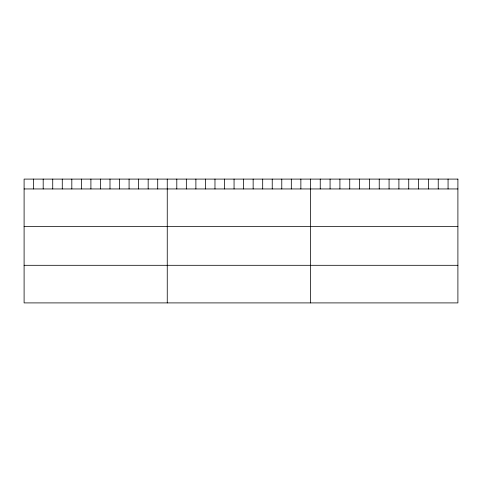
<?xml version="1.0" encoding="UTF-8"?>
<svg xmlns="http://www.w3.org/2000/svg" width="482" height="482" viewBox="0 0 482 482"><rect width="100%" height="100%" fill="white"/><g stroke="black" fill="none" stroke-linecap="round" stroke-linejoin="round"><path stroke-width="0.72" d="M24.1 188.95L457.9 188.95M24.1 226.558L457.9 226.558M24.1 265.305L457.9 265.305M448.067 179.093L448.067 188.95M438.234 179.093L438.234 188.95M428.402 179.093L428.402 188.95M418.569 179.093L418.569 188.95M408.736 179.093L408.736 188.95M398.903 179.093L398.903 188.95M389.07 179.093L389.07 188.95M379.238 179.093L379.238 188.95M369.405 179.093L369.405 188.95M359.572 179.093L359.572 188.95M349.739 179.093L349.739 188.95M339.906 179.093L339.906 188.95M330.074 179.093L330.074 188.95M320.241 179.093L320.241 188.95M310.408 179.093L310.408 302.907M300.864 179.093L300.864 188.95M291.321 179.093L291.321 188.95M281.777 179.093L281.777 188.95M272.234 179.093L272.234 188.95M262.69 179.093L262.69 188.95M253.146 179.093L253.146 188.95M243.603 179.093L243.603 188.95M234.059 179.093L234.059 188.95M224.516 179.093L224.516 188.95M214.972 179.093L214.972 188.95M205.428 179.093L205.428 188.95M195.885 179.093L195.885 188.95M186.341 179.093L186.341 188.95M176.798 179.093L176.798 188.95M167.254 179.093L167.254 302.907M157.71 179.093L157.71 188.95M148.167 179.093L148.167 188.95M138.623 179.093L138.623 188.95M129.08 179.093L129.08 188.95M119.536 179.093L119.536 188.95M109.992 179.093L109.992 188.95M100.449 179.093L100.449 188.95M90.905 179.093L90.905 188.95M81.362 179.093L81.362 188.95M71.818 179.093L71.818 188.95M62.274 179.093L62.274 188.95M52.731 179.093L52.731 188.95M43.187 179.093L43.187 188.95M33.644 179.093L33.644 188.95M457.9 179.093L24.1 179.093L24.1 302.907L457.9 302.907L457.9 179.093"/></g></svg>
